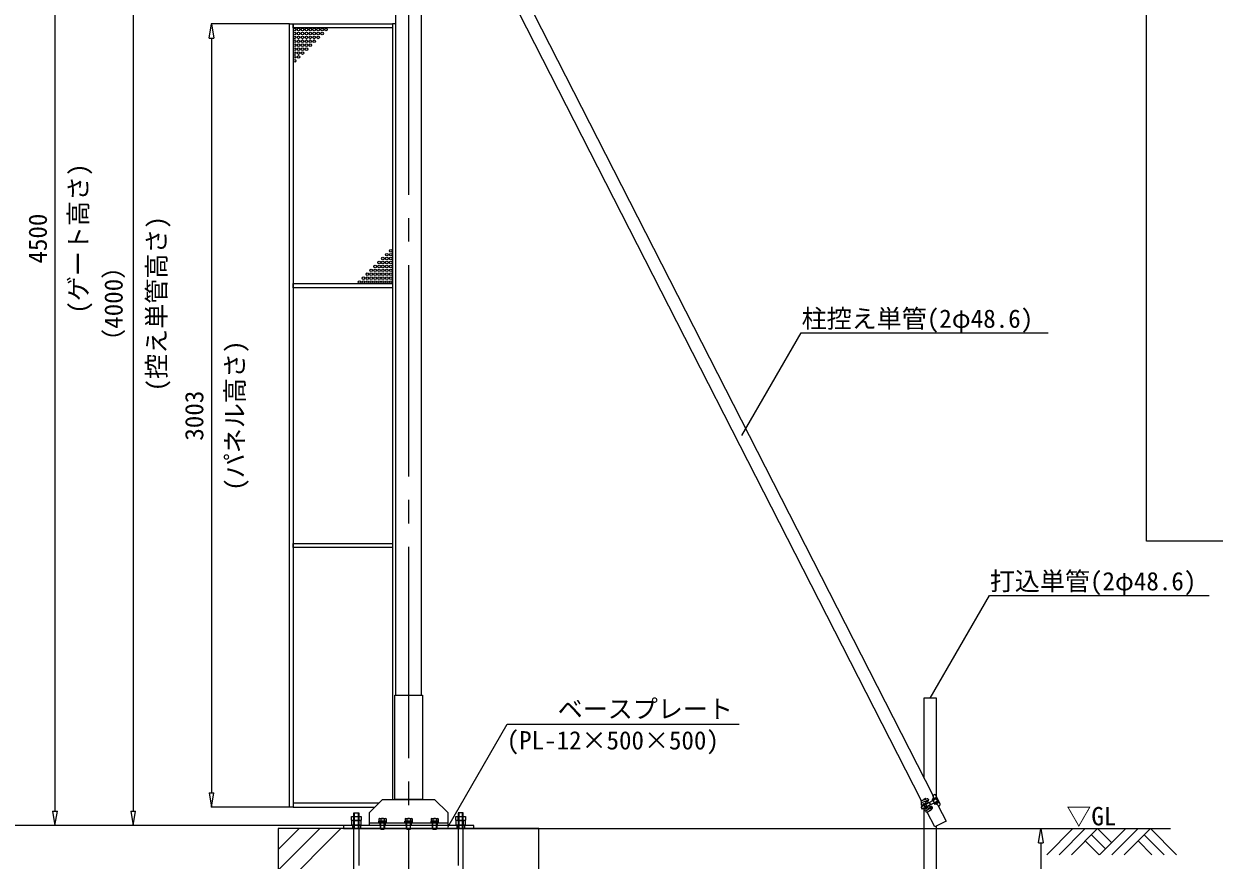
# Model space of a CAD drawing. Units: millimetres, scale not verified. Extents: x -10075 to 10075, y -16938 to 16938.
# Drawn here: x 3099 to 7664, y -13909 to -10702 of the extents above; entities that cross this region are included whole.
import ezdxf
from ezdxf.enums import TextEntityAlignment as Align

# ---------------------------------------------------------------- set-up
doc = ezdxf.new("R2010")
doc.units = ezdxf.units.MM
doc.header["$LTSCALE"] = 90
doc.linetypes.add('CHAIN2', pattern=[12, 9, -1, 1, -1])
doc.linetypes.add('DASHED1', pattern=[1.8, 1.2, -0.6])
for name, color, linetype, lineweight in [('0-2_ACCG-3018', 134, 'Continuous', 18), ('0-5_ﾍﾞｰｽﾗｲﾝ', 134, 'Continuous', 18), ('0-6_ﾎﾞﾙﾄ類', 134, 'Continuous', 18), ('0-A_基礎工事用PCA大', 134, 'Continuous', 18), ('0-B_図面枠', 134, 'Continuous', 18), ('0-C_寸法', 134, 'Continuous', 18), ('0-F_単管', 134, 'Continuous', 18), ('1-0_単管ｸﾗﾝﾌﾟ', 134, 'Continuous', 18), ('1-6_通芯', 134, 'CHAIN2', 18), ('1-9_標準ﾊﾟﾈﾙ', 134, 'Continuous', 18), ('1-A_標準柱', 134, 'Continuous', 18), ('1-B_文字', 134, 'Continuous', 18)]:
    doc.layers.add(name, color=color, linetype=linetype, lineweight=lineweight)
doc.styles.add('ＭＳ ゴシック', font='')
doc.styles.get('ＭＳ ゴシック').set_extended_font_data('MS Gothic')

msp = doc.modelspace()

# ---------------------------------------------------------------- linework, layer by layer
at = {"layer": '0-2_ACCG-3018'}
for centre in [(4138.09, -10724.4), (4153.09, -10724.4), (4168.09, -10724.4), (4183.09, -10724.4), (4198.09, -10724.4), (4213.09, -10724.4), (4228.09, -10724.4), (4243.09, -10724.4), (4258.09, -10724.4), (4138.09, -10739.4), (4138.09, -10754.4), (4138.09, -10769.4), (4153.09, -10739.4), (4153.09, -10754.4), (4153.09, -10769.4), (4168.09, -10739.4), (4168.09, -10754.4), (4168.09, -10769.4), (4183.09, -10739.4), (4183.09, -10754.4), (4183.09, -10769.4), (4198.09, -10739.4), (4198.09, -10754.4), (4198.09, -10769.4), (4213.09, -10739.4), (4213.09, -10754.4), (4213.09, -10769.4), (4228.09, -10739.4), (4228.09, -10754.4), (4243.09, -10739.4), (4138.09, -10784.4), (4138.09, -10799.4), (4138.09, -10814.4), (4153.09, -10784.4), (4153.09, -10799.4), (4153.09, -10814.4), (4168.09, -10784.4), (4168.09, -10799.4), (4168.09, -10814.4), (4183.09, -10784.4), (4183.09, -10799.4), (4198.09, -10784.4), (4138.09, -10829.4), (4138.09, -10844.4), (4153.09, -10829.4), (4491.59, -11587.4), (4506.59, -11572.4), (4506.59, -11587.4), (4446.59, -11632.4), (4461.59, -11617.4), (4461.59, -11632.4), (4476.59, -11602.4), (4476.59, -11617.4), (4476.59, -11632.4), (4491.59, -11602.4), (4491.59, -11617.4), (4491.59, -11632.4), (4506.59, -11602.4), (4506.59, -11617.4), (4506.59, -11632.4), (4401.59, -11677.4), (4416.59, -11662.4), (4416.59, -11677.4), (4431.59, -11647.4), (4431.59, -11662.4), (4431.59, -11677.4), (4446.59, -11647.4), (4446.59, -11662.4), (4446.59, -11677.4), (4461.59, -11647.4), (4461.59, -11662.4), (4461.59, -11677.4), (4476.59, -11647.4), (4476.59, -11662.4), (4476.59, -11677.4), (4491.59, -11647.4), (4491.59, -11662.4), (4491.59, -11677.4), (4506.59, -11647.4), (4506.59, -11662.4), (4506.59, -11677.4), (4386.59, -11692.4), (4401.59, -11692.4), (4416.59, -11692.4), (4431.59, -11692.4), (4446.59, -11692.4), (4461.59, -11692.4), (4476.59, -11692.4), (4491.59, -11692.4), (4506.59, -11692.4)]:
    msp.add_circle(centre, 5, dxfattribs=at)
at = {"layer": '0-5_ﾍﾞｰｽﾗｲﾝ'}
for p, q in [((4324.84, -13775.5), (2673.77, -13775.5)), ((4824.84, -13787.5), (7497.16, -13787.5))]:
    msp.add_line(p, q, dxfattribs=at)
at = {"layer": '0-6_ﾎﾞﾙﾄ類'}
for p, q in [((4365.32, -13755.47), (4365.32, -13740.9)), ((4365.32, -13758.33), (4365.32, -13772.9)), ((4384.37, -13755.47), (4384.37, -13740.9)), ((4384.37, -13758.33), (4384.37, -13772.9)), ((4463, -13748.5), (4461.17, -13749.56)), ((4461.17, -13749.56), (4461.17, -13758.3)), ((4461.17, -13758.3), (4488.51, -13758.3)), ((4463, -13748.5), (4486.67, -13748.5)), ((4463.6, -13758.5), (4486.09, -13758.5)), ((4466.84, -13787.5), (4466.84, -13765.5)), ((4468.01, -13749.56), (4468.01, -13758.3)), ((4468.07, -13790.3), (4468.07, -13765.5)), ((4473.64, -13761.5), (4474.72, -13765.5)), ((4474.96, -13761.5), (4476.03, -13765.5)), ((4481.68, -13749.56), (4481.68, -13758.3)), ((4482.84, -13787.5), (4482.84, -13765.5)), ((4486.67, -13748.5), (4488.51, -13749.56)), ((4488.51, -13749.56), (4488.51, -13758.3)), ((4563, -13748.5), (4561.17, -13749.56)), ((4561.17, -13749.56), (4561.17, -13758.3)), ((4561.17, -13758.3), (4588.51, -13758.3)), ((4563, -13748.5), (4586.67, -13748.5)), ((4563.59, -13758.5), (4586.09, -13758.5)), ((4566.84, -13787.5), (4566.84, -13765.5)), ((4568, -13749.56), (4568, -13758.3)), ((4568.07, -13790.3), (4568.07, -13765.5)), ((4573.65, -13761.5), (4574.72, -13765.5)), ((4574.96, -13761.5), (4576.03, -13765.5)), ((4581.68, -13749.56), (4581.68, -13758.3)), ((4582.84, -13787.5), (4582.84, -13765.5)), ((4586.67, -13748.5), (4588.51, -13749.56)), ((4588.51, -13749.56), (4588.51, -13758.3)), ((4663.01, -13748.5), (4661.17, -13749.56)), ((4661.17, -13749.56), (4661.17, -13758.3)), ((4661.17, -13758.3), (4688.51, -13758.3)), ((4663.01, -13748.5), (4686.68, -13748.5)), ((4663.59, -13758.5), (4686.08, -13758.5)), ((4666.84, -13787.5), (4666.84, -13765.5)), ((4668, -13749.56), (4668, -13758.3)), ((4668.07, -13790.3), (4668.07, -13765.5)), ((4673.65, -13761.5), (4674.72, -13765.5)), ((4674.96, -13761.5), (4676.03, -13765.5)), ((4681.67, -13749.56), (4681.67, -13758.3)), ((4682.84, -13787.5), (4682.84, -13765.5)), ((4686.68, -13748.5), (4688.51, -13749.56)), ((4688.51, -13749.56), (4688.51, -13758.3)), ((4765.31, -13755.47), (4765.31, -13740.9)), ((4765.31, -13758.33), (4765.31, -13772.9)), ((4784.36, -13755.47), (4784.36, -13740.9)), ((4784.36, -13758.33), (4784.36, -13772.9)), ((4466.84, -13787.5), (4468.07, -13790.3)), ((4566.84, -13787.5), (4568.07, -13790.3)), ((4666.84, -13787.5), (4668.07, -13790.3))]:
    msp.add_line(p, q, dxfattribs=at)
for points in [[(4356.36, -13755.47), (4356.36, -13740.9), (4393.31, -13740.9), (4393.31, -13755.47), (4390.84, -13756.9), (4358.84, -13756.9)], [(4356.36, -13758.33), (4356.36, -13772.9), (4393.31, -13772.9), (4393.31, -13758.33), (4390.84, -13756.9), (4358.84, -13756.9)], [(4356.84, -13772.9), (4392.84, -13772.9), (4392.84, -13775.5), (4356.84, -13775.5)], [(4488.84, -13758.5), (4488.84, -13761.5), (4460.84, -13761.5), (4460.84, -13758.5)], [(4460.84, -13761.5), (4488.84, -13761.5), (4488.84, -13765.5), (4460.84, -13765.5)], [(4588.84, -13758.5), (4588.84, -13761.5), (4560.84, -13761.5), (4560.84, -13758.5)], [(4560.84, -13761.5), (4588.84, -13761.5), (4588.84, -13765.5), (4560.84, -13765.5)], [(4688.84, -13758.5), (4688.84, -13761.5), (4660.84, -13761.5), (4660.84, -13758.5)], [(4660.84, -13761.5), (4688.84, -13761.5), (4688.84, -13765.5), (4660.84, -13765.5)], [(4756.36, -13755.47), (4756.36, -13740.9), (4793.31, -13740.9), (4793.31, -13755.47), (4790.84, -13756.9), (4758.84, -13756.9)], [(4756.36, -13758.33), (4756.36, -13772.9), (4793.31, -13772.9), (4793.31, -13758.33), (4790.84, -13756.9), (4758.84, -13756.9)], [(4756.84, -13772.9), (4792.84, -13772.9), (4792.84, -13775.5), (4756.84, -13775.5)]]:
    msp.add_lwpolyline(points, close=True, dxfattribs=at)
for points in [[(4468.07, -13790.3), (4481.61, -13790.3), (4481.61, -13765.5)], [(4568.07, -13790.3), (4581.61, -13790.3), (4581.61, -13765.5)], [(4668.07, -13790.3), (4681.61, -13790.3), (4681.61, -13765.5)], [(4466.84, -13787.5), (4482.84, -13787.5), (4481.61, -13790.3)], [(4566.84, -13787.5), (4582.84, -13787.5), (4581.61, -13790.3)], [(4666.84, -13787.5), (4682.84, -13787.5), (4681.61, -13790.3)]]:
    msp.add_lwpolyline(points, dxfattribs=at)
for centre, radius, start, end in [((4360.84, -13747.72), 8.96, 240.0064, 300.0064), ((4360.84, -13766.08), 8.96, 60.0064, 120.0064), ((4374.84, -13789.35), 32.45, 72.93497, 107.07105), ((4374.84, -13724.45), 32.45, 252.93497, 287.07105), ((4388.84, -13747.73), 8.95, 239.98131, 300.0315), ((4388.84, -13766.07), 8.95, 59.98131, 120.0315), ((4464.59, -13754.55), 6.05, 55.616, 124.384), ((4463.6, -13758.3), 0.198, 180, 270), ((4474.84, -13771.12), 22.62, 72.412, 107.588), ((4485.09, -13754.55), 6.05, 55.616, 124.384), ((4486.09, -13758.3), 0.198, 270, 0), ((4564.59, -13754.55), 6.05, 55.616, 124.384), ((4563.59, -13758.3), 0.198, 180, 270), ((4574.84, -13771.12), 22.62, 72.412, 107.588), ((4585.09, -13754.55), 6.05, 55.616, 124.384), ((4586.09, -13758.3), 0.198, 270, 0), ((4664.59, -13754.55), 6.05, 55.616, 124.384), ((4663.59, -13758.3), 0.198, 180, 270), ((4674.84, -13771.12), 22.62, 72.412, 107.588), ((4685.09, -13754.55), 6.05, 55.616, 124.384), ((4686.08, -13758.3), 0.198, 270, 0), ((4760.84, -13747.72), 8.96, 240.0064, 300.0064), ((4760.84, -13766.08), 8.96, 60.0064, 120.0064), ((4774.84, -13789.35), 32.45, 72.93497, 107.07105), ((4774.84, -13724.45), 32.45, 252.93497, 287.07105), ((4788.84, -13747.73), 8.95, 239.98131, 300.0315), ((4788.84, -13766.07), 8.95, 59.98131, 120.0315)]:
    msp.add_arc(centre, radius, start, end, dxfattribs=at)
at = {"layer": '0-A_基礎工事用PCA大', "linetype": 'DASHED1'}
for p, q in [((4360.15, -13775.5), (4360.15, -13787.5)), ((4389.84, -13775.5), (4389.84, -13787.5)), ((4466.84, -13775.5), (4466.84, -13787.5)), ((4482.84, -13775.5), (4482.84, -13787.5)), ((4666.84, -13775.5), (4666.84, -13787.5)), ((4682.84, -13775.5), (4682.84, -13787.5)), ((4759.84, -13775.5), (4759.84, -13787.5)), ((4789.84, -13775.5), (4789.84, -13787.5))]:
    msp.add_line(p, q, dxfattribs=at)
at = {"layer": '0-A_基礎工事用PCA大'}
for p, q in [((4074.84, -14027.5), (4314.84, -13787.5)), ((4074.84, -13947.5), (4234.84, -13787.5)), ((4074.84, -13867.5), (4154.84, -13787.5))]:
    msp.add_line(p, q, dxfattribs=at)
for points in [[(4365.32, -14304.45), (4365.32, -13727.5), (4384.37, -13727.5), (4384.37, -13929.5)], [(4365.32, -13790), (4367.82, -13787.5), (4367.82, -13727.5), (4381.87, -13727.5), (4381.87, -13787.5), (4384.37, -13790)], [(4784.36, -14304.45), (4784.36, -13727.5), (4765.31, -13727.5), (4765.31, -13929.5)], [(4784.36, -13790), (4781.86, -13787.5), (4781.86, -13727.5), (4767.81, -13727.5), (4767.81, -13787.5), (4765.31, -13790)]]:
    msp.add_lwpolyline(points, dxfattribs=at)
for points in [[(4324.84, -13787.5), (4824.84, -13787.5), (4824.84, -13775.5), (4324.84, -13775.5)], [(4074.84, -14787.5), (5074.84, -14787.5), (5074.84, -13787.5), (4074.84, -13787.5)]]:
    msp.add_lwpolyline(points, close=True, dxfattribs=at)
at = {"layer": '0-B_図面枠'}
msp.add_lwpolyline([(7405.04, -8501.17), (10024.97, -8501.17), (10024.97, -12685.82), (7405.04, -12685.82)], close=True, dxfattribs=at)
at = {"layer": '0-C_寸法'}
for p, q in [((3218.84, -9330.5), (3218.84, -13720.5)), ((3518.84, -9830.5), (3518.84, -13720.5)), ((3809.67, -10757.9), (3818.84, -10702.9)), ((4117.84, -10702.9), (3817.84, -10702.9)), ((3818.84, -10702.9), (3828.01, -10757.9)), ((3809.67, -10757.9), (3828.01, -10757.9)), ((3818.84, -10757.9), (3818.84, -13650.9)), ((3809.67, -13650.9), (3818.84, -13705.9)), ((3809.67, -13650.9), (3828.01, -13650.9)), ((3818.84, -13705.9), (3828.01, -13650.9)), ((3209.67, -13720.5), (3218.84, -13775.5)), ((3209.67, -13720.5), (3228, -13720.5)), ((3218.84, -13775.5), (3228, -13720.5)), ((3509.68, -13720.5), (3518.84, -13775.5)), ((3509.68, -13720.5), (3528.01, -13720.5)), ((3518.84, -13775.5), (3528.01, -13720.5)), ((4117.84, -13705.9), (3817.84, -13705.9)), ((3516.84, -13775.5), (3217.84, -13775.5)), ((3817.84, -13775.5), (3517.84, -13775.5)), ((6600.14, -13787.5), (7000.14, -13787.5)), ((6989.98, -13842.5), (6999.14, -13787.5)), ((6999.14, -13787.5), (7008.31, -13842.5)), ((6989.98, -13842.5), (7008.31, -13842.5)), ((6999.14, -13842.5), (6999.14, -15232.5))]:
    msp.add_line(p, q, dxfattribs=at)
at = {"layer": '0-F_単管'}
for p, q in [((6542.07, -13681.52), (4565.9, -9812.3)), ((4609.09, -9790.01), (6586.39, -13661.43))]:
    msp.add_line(p, q, dxfattribs=at)
for points in [[(6599.14, -13664.41), (6599.14, -13287.5), (6550.54, -13287.5), (6550.54, -13591.24)], [(6550.54, -13709.6), (6550.54, -15287.5), (6599.14, -15287.5), (6599.14, -13777.75)], [(6606.03, -13699.9), (6636.14, -13758.85), (6592.86, -13780.96), (6563.78, -13724.02)]]:
    msp.add_lwpolyline(points, dxfattribs=at)
at = {"layer": '1-0_単管ｸﾗﾝﾌﾟ'}
for p, q in [((6539.27, -13683.08), (6542.28, -13688.95)), ((6553.3, -13691.37), (6546.75, -13694.71)), ((6549.33, -13676.81), (6549.89, -13677.92)), ((6557.99, -13693.45), (6557.54, -13692.56)), ((6598.66, -13673.8), (6557.84, -13694.64)), ((6566.76, -13688.96), (6557.99, -13693.45)), ((6573.03, -13688.01), (6558.44, -13695.46)), ((6559.28, -13685.07), (6567.73, -13678.69)), ((6603.2, -13682.71), (6562.45, -13703.53)), ((6564.01, -13683.57), (6566.76, -13688.96)), ((6564.63, -13684.79), (6567.78, -13682.41)), ((6568.16, -13675.9), (6568.94, -13677.4)), ((6571.87, -13687.48), (6573.03, -13688.01)), ((6597.38, -13669.74), (6582.75, -13676.31)), ((6582.75, -13676.31), (6584.07, -13679.23)), ((6598.69, -13672.66), (6584.07, -13679.23)), ((6590.2, -13657.91), (6585.75, -13660.18)), ((6587.73, -13673.96), (6587.78, -13674.05)), ((6589.23, -13676.9), (6589.93, -13678.25)), ((6590.26, -13691.35), (6604.15, -13683.35)), ((6590.26, -13691.35), (6591.85, -13694.12)), ((6591.85, -13694.12), (6605.75, -13686.12)), ((6593.08, -13671.23), (6593.26, -13671.58)), ((6594.47, -13687.16), (6595.16, -13688.52)), ((6594.71, -13674.44), (6595.27, -13675.53)), ((6613.3, -13692.15), (6596.93, -13660.08)), ((6598.66, -13673.8), (6603.2, -13682.71)), ((6599.82, -13684.44), (6600.38, -13685.53)), ((6599.99, -13673.11), (6604.54, -13682.03)), ((6602.01, -13688.73), (6601.83, -13688.38)), ((6540.43, -13703.54), (6540.18, -13705.17)), ((6540.18, -13705.17), (6543.51, -13711.68)), ((6547.9, -13699.73), (6540.43, -13703.54)), ((6540.43, -13703.54), (6544.98, -13712.44)), ((6549.05, -13700.26), (6541.75, -13703.99)), ((6544.98, -13712.44), (6543.51, -13711.68)), ((6552.44, -13708.63), (6544.98, -13712.44)), ((6552.68, -13707.39), (6545.39, -13711.11)), ((6556.92, -13695.15), (6551.46, -13697.93)), ((6555.84, -13712.5), (6562.39, -13709.18)), ((6561.41, -13704.05), (6556.01, -13706.83)), ((6560.88, -13725.38), (6557.88, -13719.5)), ((6576.71, -13695.11), (6562.13, -13702.56)), ((6572.22, -13699.66), (6563.45, -13704.14)), ((6563.45, -13704.14), (6563.91, -13705.02)), ((6571, -13708), (6581.12, -13704.89)), ((6574.98, -13705.05), (6572.22, -13699.66)), ((6574.36, -13703.83), (6578.13, -13702.67)), ((6576.42, -13696.39), (6576.67, -13695.13)), ((6583.63, -13706.18), (6582.86, -13704.68)), ((6606.67, -13701.15), (6611.12, -13698.87))]:
    msp.add_line(p, q, dxfattribs=at)
for points in [[(6553.89, -13676.45), (6558.36, -13674.17), (6558.69, -13673.16), (6558.24, -13672.27), (6557.23, -13671.95), (6549.65, -13675.81), (6549.33, -13676.81)], [(6574.81, -13717.42), (6579.95, -13714.79), (6579.51, -13716.14), (6572.39, -13719.78), (6571.4, -13719.73)]]:
    msp.add_lwpolyline(points, dxfattribs=at)
for points in [[(6585.84, -13674.64), (6585.95, -13674.87), (6594.86, -13670.33), (6594.74, -13670.1), (6593.73, -13669.78), (6586.16, -13673.64)], [(6595.69, -13693.93), (6595.23, -13693.04), (6595.56, -13692.03), (6603.13, -13688.16), (6604.14, -13688.49), (6604.59, -13689.38), (6604.26, -13690.39), (6596.69, -13694.26)]]:
    msp.add_lwpolyline(points, close=True, dxfattribs=at)
for centre, radius, start, end in [((6579.68, -13752.81), 80.59, 101.478, 120.09), ((6546.01, -13693.6), 5.57, 133.427, 206.443), ((6541.84, -13689.19), 0.504, 313.427, 27.055), ((6648.93, -13912.84), 247.99, 109.041, 115.472), ((6538.81, -13697.34), 8.38, 338.593, 18.489), ((6553.56, -13689.81), 8.38, 215.622, 255.518), ((6557.27, -13689.6), 5.56, 204.621, 266.518), ((6535.44, -13711.88), 28.24, 13.481, 40.643), ((6562.9, -13689.85), 6, 127.038, 206.777), ((6564.6, -13677.71), 4, 27.055, 107.644), ((6565.79, -13682.66), 2, 127.038, 207.055), ((6566.53, -13677.09), 2, 307.038, 27.055), ((6565.37, -13679.22), 4, 307.038, 27.055), ((6549.49, -13704.7), 28.24, 17.175, 37.59), ((6550.05, -13704.42), 28.24, 19.238, 35.523), ((6574.91, -13666.51), 12.55, 308.712, 30.261), ((6580.22, -13688.83), 10.25, 357.826, 56.284), ((6592.47, -13662.36), 5, 27.055, 117.055), ((6595.18, -13706.23), 12.55, 88.319, 105.398), ((6599.1, -13673.57), 4.2, 27.055, 114.193), ((6595.18, -13706.23), 12.55, 23.849, 79.637), ((6599.1, -13673.57), 0.999, 27.055, 114.193), ((6603.65, -13682.48), 0.999, 299.918, 27.055), ((6603.65, -13682.48), 4.2, 299.918, 27.055), ((6608.85, -13694.42), 5, 297.055, 27.055), ((6547.01, -13692.56), 6.94, 210.433, 268.243), ((6557.72, -13713.55), 6.94, 145.868, 203.678), ((6547.56, -13719.44), 10.8, 39.944, 70.43), ((6556.3, -13713.75), 5.57, 207.668, 280.683), ((6566.42, -13695.9), 15.09, 187.704, 226.406), ((6566.32, -13709.86), 10.8, 163.681, 194.166), ((6567.22, -13695.54), 10.3, 177.816, 235.692), ((6557.44, -13719.73), 0.504, 27.055, 100.683), ((6088.62, -12897.26), 946.72, 299.714, 301.444), ((6567.89, -13707.01), 7.13, 155.444, 202.404), ((6528.07, -13651.76), 80.59, 294.021, 312.632), ((6569.24, -13702.27), 6, 207.334, 287.073), ((6576.76, -13704.14), 2, 207.055, 287.073), ((6579.3, -13706.5), 4, 27.055, 107.073), ((6581.7, -13706.8), 2, 27.055, 107.073), ((6580.07, -13708), 4, 306.466, 27.055)]:
    msp.add_arc(centre, radius, start, end, dxfattribs=at)
at = {"layer": '1-6_通芯'}
msp.add_line((4574.84, -8387.5), (4574.84, -15280.96), dxfattribs=at)
at = {"layer": '1-9_標準ﾊﾟﾈﾙ'}
for points in [[(4118.84, -10702.9), (4132.09, -10702.9), (4132.09, -13705.9), (4118.84, -13705.9)], [(4132.09, -10702.9), (4512.59, -10702.9), (4512.59, -10718.4), (4132.09, -10718.4)], [(4132.09, -11698.4), (4512.59, -11698.4), (4512.59, -11714.4), (4132.09, -11714.4)], [(4132.09, -12694.4), (4512.59, -12694.4), (4512.59, -12710.4), (4132.09, -12710.4)]]:
    msp.add_lwpolyline(points, close=True, dxfattribs=at)
for points in [[(4524.84, -10702.9), (4512.59, -10702.9), (4512.59, -13675.5)], [(4459.94, -13690.4), (4132.09, -13690.4), (4132.09, -13705.9), (4444.44, -13705.9)]]:
    msp.add_lwpolyline(points, dxfattribs=at)
at = {"layer": '1-A_標準柱'}
for p, q in [((4524.84, -9825.5), (4524.84, -13275.5)), ((4624.84, -13275.5), (4624.84, -9927.7)), ((4424.84, -13765.5), (4724.84, -13765.5))]:
    msp.add_line(p, q, dxfattribs=at)
at = {"layer": '1-A_標準柱', "linetype": 'DASHED1'}
for p, q in [((4464.84, -13765.5), (4464.84, -13775.5)), ((4484.84, -13765.5), (4484.84, -13775.5)), ((4564.84, -13765.5), (4564.84, -13775.5)), ((4584.84, -13765.5), (4584.84, -13775.5)), ((4664.84, -13765.5), (4664.84, -13775.5)), ((4684.84, -13765.5), (4684.84, -13775.5))]:
    msp.add_line(p, q, dxfattribs=at)
at = {"layer": '1-A_標準柱'}
for points in [[(4521.64, -13275.5), (4628.04, -13275.5), (4628.04, -13675.5), (4521.64, -13675.5)], [(4474.84, -13675.5), (4674.84, -13675.5), (4724.84, -13725.5), (4724.84, -13775.5), (4424.84, -13775.5), (4424.84, -13725.5)]]:
    msp.add_lwpolyline(points, close=True, dxfattribs=at)
at = {"layer": '1-B_文字'}
for p, q in [((6081.15, -11886.89), (7027.37, -11886.89)), ((6802.77, -12893.35), (7645.04, -12893.35)), ((4953.64, -13387.35), (5842.86, -13387.35)), ((7122.73, -13787.5), (7022.5, -13887.73)), ((7169.98, -13787.5), (7069.75, -13887.73)), ((7217.24, -13787.5), (7117, -13887.73)), ((7193.61, -13811.12), (7247.61, -13865.12)), ((7217.24, -13787.5), (7271.23, -13841.5)), ((7325.23, -13787.5), (7225, -13887.73)), ((7372.48, -13787.5), (7272.25, -13887.73)), ((7419.74, -13787.5), (7319.5, -13887.73)), ((7396.11, -13811.12), (7472.72, -13887.73)), ((7419.74, -13787.5), (7519.97, -13887.73)), ((7169.98, -13834.75), (7222.97, -13887.73)), ((7372.48, -13834.75), (7425.47, -13887.73))]:
    msp.add_line(p, q, dxfattribs=at)
for points in [[(5853.22, -12281.04), (6080.79, -11886.89), (6081.15, -11886.89)], [(6574.84, -13287.5), (6802.41, -12893.35), (6802.77, -12893.35)], [(4725.71, -13781.5), (4953.28, -13387.35), (4953.64, -13387.35)]]:
    msp.add_lwpolyline(points, dxfattribs=at)

# ---------------------------------------------------------------- texts
at = {"layer": '0-C_寸法', "style": 'ＭＳ ゴシック'}
for s, p in [('(ゲート高さ)', (3364.44, -11813.5)), ('4500', (3208.94, -11621.5)), ('(控え単管高さ)', (3664.44, -12111.5)), ('（4000）', (3499.56, -11967.5)), ('(パネル高さ)', (3964.44, -12492.4)), ('3003', (3808.93, -12300.4))]:
    msp.add_text(s, height=70.38, rotation=90, dxfattribs=at).set_placement(p, align=Align.BOTTOM_LEFT)
at = {"layer": '1-B_文字', "style": 'ＭＳ ゴシック'}
for s, p in [('柱控え単管(2φ48.6)\u3000', (6082.15, -11888.85)), ('打込単管(2φ48.6)', (6803.77, -12895.31)), ('\u3000\u3000ベースプレート\u3000\u3000', (4954.63, -13385.04)), ('(PL-12×500×500)', (4950.93, -13505.42)), ('▽GL', (7097.22, -13796.1))]:
    msp.add_text(s, height=70.38, dxfattribs=at).set_placement(p, align=Align.BOTTOM_LEFT)

doc.saveas('drawing.dxf')
